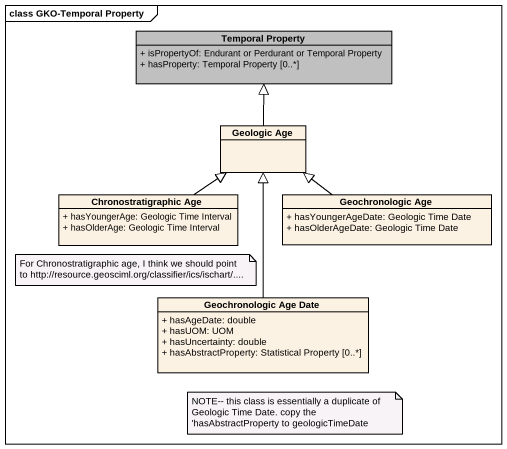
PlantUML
@startuml
mainframe class GKO-Temporal Property
hide circle
hide empty members
skinparam classAttributeIconSize 0
class "Temporal Property" as Temporal_Property #C0C0C0 {
  + isPropertyOf: Endurant or Perdurant or Temporal Property
  + hasProperty: Temporal Property [0..*]
}
class "Geologic Age" as Geologic_Age
class "Chronostratigraphic Age" as Chronostratigraphic_Age {
  + hasYoungerAge: Geologic Time Interval
  + hasOlderAge: Geologic Time Interval
}
class "Geochronologic Age" as Geochronologic_Age {
  + hasYoungerAgeDate: Geologic Time Date
  + hasOlderAgeDate: Geologic Time Date
}
class "Geochronologic Age Date" as Geochronologic_Age_Date {
  + hasAgeDate: double
  + hasUOM: UOM
  + hasUncertainty: double
  + hasAbstractProperty: Statistical Property [0..*]
}
Geologic_Age -up-|> Temporal_Property
Chronostratigraphic_Age -up-|> Geologic_Age
Geochronologic_Age -left-|> Geologic_Age
Geochronologic_Age_Date -up-|> Geologic_Age
note as N1
  For Chronostratigraphic age, I think we should point to http://resource.geosciml.org/classifier/ics/ischart/....
end note
note as N2
  NOTE-- this class is essentially a duplicate of Geologic Time Date. copy the 'hasAbstractProperty to geologicTimeDate
end note
@enduml
